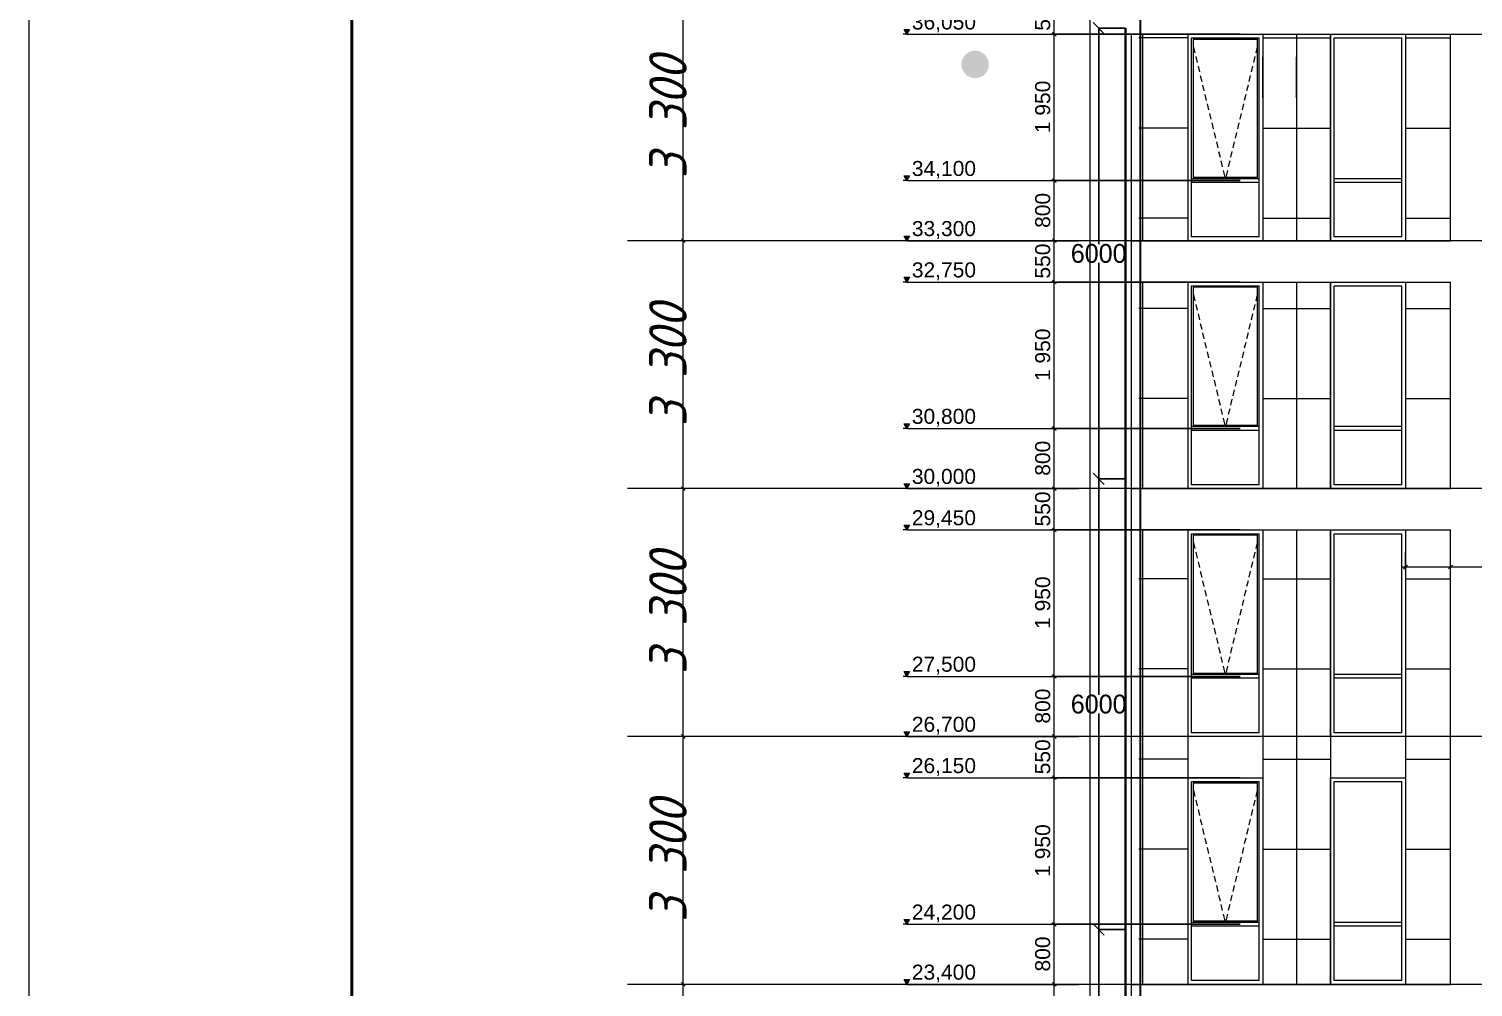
# Model space of a CAD drawing. Header units: millimetres. Extents: x 1499747 to 4230374, y -28481 to 441852.
# Drawn here: x 2684527 to 2703763, y 182648 to 195405 of the extents above; entities that cross this region are included whole.
import ezdxf
from ezdxf.enums import TextEntityAlignment as Align
from ezdxf.xclip import XClip

# ---------------------------------------------------------------- set-up
doc = ezdxf.new("R2010")
doc.units = ezdxf.units.MM
doc.header["$MEASUREMENT"] = 0
doc.header["$XCLIPFRAME"] = 0
doc.layers.add('0_ANNOT_Dimensions', color=7, linetype='Continuous')
for name, color, linetype, lineweight in [('1 Фасад_42_Витражные окна_Ном._пера__1_Ном._пера__7', 7, 'Continuous', 18), ('1 Фасад_42_Витражные окна_Ном._пера__92_Ном._пера__233', 233, 'Continuous', 18), ('1 Фасад_42_Выступы_Ном._пера__1_Ном._пера__7', 7, 'Continuous', 18), ('1 Фасад_42_Отделка керамика_Ном._пера__1_Ном._пера__7', 7, 'Continuous', 18), ('1 Фасад_42_Размер - ГКЛ перегородки_Ном._пера__5_Ном._пера__5', 5, 'Continuous', 18), ('1 Фасад_42_Размер - Общий_Ном._пера__1_Ном._пера__7', 7, 'Continuous', 18), ('1 Фасад_42_Сетка кладки_Ном._пера__20_Ном._пера__1', 1, 'Continuous', 18), ('1 Фасад_42_Сетка кладки_Ном._пера__5_Ном._пера__5', 5, 'Continuous', 18), ('1 Фасад_42_Сетка кладки_Ном._пера__62_Ном._пера__253', 252, 'Continuous', 18), ('Кабель 2x4mm', 200, 'Continuous', 30), ('Кабель 2х6 mm', 150, 'Continuous', 30)]:
    doc.layers.add(name, color=color, linetype=linetype, lineweight=lineweight)
doc.styles.add('СГЕНЕРИР_СТИЛЬ_1', font='')
doc.styles.add('СГЕНЕРИР_СТИЛЬ_2', font='arial.ttf')
doc.styles.add('СПДС', font='isocpeur.ttf', dxfattribs={"width": 0.9})
doc.styles.get('СГЕНЕРИР_СТИЛЬ_1').set_extended_font_data('GOST Common', italic=True)
doc.dimstyles.get("Standard").update_dxf_attribs({"dimtxt": 0.18, "dimasz": 0.18, "dimexe": 0.18, "dimexo": 0.0625, "dimgap": 0.09, "dimtad": 0, "dimtih": 1, "dimtoh": 1, "dimdec": 4, "dimzin": 0, "dimdsep": 46, "dimtxsty": 'Standard', "dimcen": 0.09, "dimadec": 0, "dimazin": 0, "dimtfac": 1, "dimtdec": 4, "dimtofl": 0, "dimtmove": 0, "dimatfit": 3, "dimfxl": 1, "dimtolj": 1, "dimtzin": 0, "dimarcsym": 0})

# ---------------------------------------------------------------- blocks, each defined once
blk = doc.blocks.new('Чертеж_5_42', base_point=(1557140, 9891))
at = {"layer": '1 Фасад_42_Размер - Общий_Ном._пера__1_Ном._пера__7', "linetype": 'Continuous', "true_color": 0x939598}
for points in [[(1502498, 45941), (1502535, 46004), (1502462, 46004)], [(1502498, 43991), (1502535, 44054), (1502462, 44054)], [(1502498, 43191), (1502535, 43254), (1502462, 43254)], [(1502498, 42641), (1502535, 42704), (1502462, 42704)], [(1502498, 40691), (1502535, 40754), (1502462, 40754)], [(1502498, 39891), (1502535, 39954), (1502462, 39954)], [(1502498, 39341), (1502535, 39404), (1502462, 39404)], [(1502498, 37391), (1502535, 37454), (1502462, 37454)], [(1502498, 36591), (1502535, 36654), (1502462, 36654)], [(1502498, 36041), (1502535, 36104), (1502462, 36104)], [(1502498, 34091), (1502535, 34154), (1502462, 34154)], [(1502498, 33291), (1502535, 33354), (1502462, 33354)]]:
    blk.add_hatch(color=252, dxfattribs=at).paths.add_polyline_path(points)
at = {"layer": '1 Фасад_42_Витражные окна_Ном._пера__1_Ном._пера__7', "color": 252, "linetype": 'Continuous', "true_color": 0x939598}
for p, q in [((1506291, 45591), (1506291, 45891)), ((1506291, 45891), (1506741, 45891)), ((1506311, 45871), (1506311, 44036)), ((1507171, 45871), (1506311, 45871)), ((1506741, 45891), (1507191, 45891)), ((1507171, 44036), (1507171, 45871)), ((1507191, 45591), (1507191, 45891)), ((1508191, 45591), (1508191, 45891)), ((1508191, 45891), (1508641, 45891)), ((1508641, 45891), (1509091, 45891)), ((1509091, 45591), (1509091, 45891)), ((1506291, 44191), (1506291, 45591)), ((1507191, 44191), (1507191, 45591)), ((1508191, 44191), (1508191, 45591)), ((1509091, 44191), (1509091, 45591)), ((1506291, 44016), (1506291, 44191)), ((1507191, 44016), (1507191, 44191)), ((1508191, 44016), (1508191, 44191)), ((1509091, 44016), (1509091, 44191)), ((1506291, 43991), (1506291, 44016)), ((1506741, 44016), (1506291, 44016)), ((1506291, 43966), (1506291, 43991)), ((1506291, 43241), (1506291, 43966)), ((1506741, 43966), (1506291, 43966)), ((1506311, 44036), (1507171, 44036)), ((1507191, 44016), (1506741, 44016)), ((1507191, 43966), (1506741, 43966)), ((1507191, 43991), (1507191, 44016)), ((1507191, 43966), (1507191, 43991)), ((1507191, 43241), (1507191, 43966)), ((1508191, 43991), (1508191, 44016)), ((1508641, 44016), (1508191, 44016)), ((1508191, 43966), (1508191, 43991)), ((1508191, 43241), (1508191, 43966)), ((1508641, 43966), (1508191, 43966)), ((1509091, 44016), (1508641, 44016)), ((1509091, 43966), (1508641, 43966)), ((1509091, 43991), (1509091, 44016)), ((1509091, 43966), (1509091, 43991)), ((1509091, 43241), (1509091, 43966)), ((1506741, 43241), (1506291, 43241)), ((1507191, 43241), (1506741, 43241)), ((1508641, 43241), (1508191, 43241)), ((1509091, 43241), (1508641, 43241)), ((1506291, 42291), (1506291, 42591)), ((1506291, 42591), (1506741, 42591)), ((1506311, 42571), (1506311, 40736)), ((1507171, 42571), (1506311, 42571)), ((1506741, 42591), (1507191, 42591)), ((1507171, 40736), (1507171, 42571)), ((1507191, 42291), (1507191, 42591)), ((1508191, 42291), (1508191, 42591)), ((1508191, 42591), (1508641, 42591)), ((1508641, 42591), (1509091, 42591)), ((1509091, 42291), (1509091, 42591)), ((1506291, 40891), (1506291, 42291)), ((1507191, 40891), (1507191, 42291)), ((1508191, 40891), (1508191, 42291)), ((1509091, 40891), (1509091, 42291)), ((1506291, 40716), (1506291, 40891)), ((1507191, 40716), (1507191, 40891)), ((1508191, 40716), (1508191, 40891)), ((1509091, 40716), (1509091, 40891)), ((1506291, 40691), (1506291, 40716)), ((1506741, 40716), (1506291, 40716)), ((1506291, 40666), (1506291, 40691)), ((1506291, 39941), (1506291, 40666)), ((1506741, 40666), (1506291, 40666)), ((1506311, 40736), (1507171, 40736)), ((1507191, 40716), (1506741, 40716)), ((1507191, 40666), (1506741, 40666)), ((1507191, 40691), (1507191, 40716)), ((1507191, 40666), (1507191, 40691)), ((1507191, 39941), (1507191, 40666)), ((1508191, 40691), (1508191, 40716)), ((1508641, 40716), (1508191, 40716)), ((1508191, 40666), (1508191, 40691)), ((1508191, 39941), (1508191, 40666)), ((1508641, 40666), (1508191, 40666)), ((1509091, 40716), (1508641, 40716)), ((1509091, 40666), (1508641, 40666)), ((1509091, 40691), (1509091, 40716)), ((1509091, 40666), (1509091, 40691)), ((1509091, 39941), (1509091, 40666)), ((1506741, 39941), (1506291, 39941)), ((1507191, 39941), (1506741, 39941)), ((1508641, 39941), (1508191, 39941)), ((1509091, 39941), (1508641, 39941)), ((1506291, 38991), (1506291, 39291)), ((1506291, 39291), (1506741, 39291)), ((1506311, 39271), (1506311, 37436)), ((1507171, 39271), (1506311, 39271)), ((1506741, 39291), (1507191, 39291)), ((1507171, 37436), (1507171, 39271)), ((1507191, 38991), (1507191, 39291)), ((1508191, 38991), (1508191, 39291)), ((1508191, 39291), (1508641, 39291)), ((1508641, 39291), (1509091, 39291)), ((1509091, 38991), (1509091, 39291)), ((1506291, 37591), (1506291, 38991)), ((1507191, 37591), (1507191, 38991)), ((1508191, 37591), (1508191, 38991)), ((1509091, 37591), (1509091, 38991)), ((1506291, 37416), (1506291, 37591)), ((1507191, 37416), (1507191, 37591)), ((1508191, 37416), (1508191, 37591)), ((1509091, 37416), (1509091, 37591)), ((1506291, 37391), (1506291, 37416)), ((1506741, 37416), (1506291, 37416)), ((1506291, 37366), (1506291, 37391)), ((1506291, 36641), (1506291, 37366)), ((1506741, 37366), (1506291, 37366)), ((1506311, 37436), (1507171, 37436)), ((1507191, 37416), (1506741, 37416)), ((1507191, 37366), (1506741, 37366)), ((1507191, 37391), (1507191, 37416)), ((1507191, 37366), (1507191, 37391)), ((1507191, 36641), (1507191, 37366)), ((1508191, 37391), (1508191, 37416)), ((1508641, 37416), (1508191, 37416)), ((1508191, 37366), (1508191, 37391)), ((1508191, 36641), (1508191, 37366)), ((1508641, 37366), (1508191, 37366)), ((1509091, 37416), (1508641, 37416)), ((1509091, 37366), (1508641, 37366)), ((1509091, 37391), (1509091, 37416)), ((1509091, 37366), (1509091, 37391)), ((1509091, 36641), (1509091, 37366)), ((1506741, 36641), (1506291, 36641)), ((1507191, 36641), (1506741, 36641)), ((1508641, 36641), (1508191, 36641)), ((1509091, 36641), (1508641, 36641)), ((1506291, 35691), (1506291, 35991)), ((1506291, 35991), (1506741, 35991)), ((1506741, 35991), (1507191, 35991)), ((1507191, 35691), (1507191, 35991)), ((1508191, 35691), (1508191, 35991)), ((1508191, 35991), (1508641, 35991)), ((1508641, 35991), (1509091, 35991)), ((1509091, 35691), (1509091, 35991)), ((1506311, 35971), (1506311, 34136)), ((1507171, 35971), (1506311, 35971)), ((1507171, 34136), (1507171, 35971)), ((1506291, 34291), (1506291, 35691)), ((1507191, 34291), (1507191, 35691)), ((1508191, 34291), (1508191, 35691)), ((1509091, 34291), (1509091, 35691)), ((1506291, 34116), (1506291, 34291)), ((1507191, 34116), (1507191, 34291)), ((1508191, 34116), (1508191, 34291)), ((1509091, 34116), (1509091, 34291)), ((1506291, 34091), (1506291, 34116)), ((1506741, 34116), (1506291, 34116)), ((1506291, 34066), (1506291, 34091)), ((1506291, 33341), (1506291, 34066)), ((1506741, 34066), (1506291, 34066)), ((1506311, 34136), (1507171, 34136)), ((1507191, 34116), (1506741, 34116)), ((1507191, 34066), (1506741, 34066)), ((1507191, 34091), (1507191, 34116)), ((1507191, 34066), (1507191, 34091)), ((1507191, 33341), (1507191, 34066)), ((1508191, 34091), (1508191, 34116)), ((1508641, 34116), (1508191, 34116)), ((1508191, 34066), (1508191, 34091)), ((1508191, 33341), (1508191, 34066)), ((1508641, 34066), (1508191, 34066)), ((1509091, 34116), (1508641, 34116)), ((1509091, 34066), (1508641, 34066)), ((1509091, 34091), (1509091, 34116)), ((1509091, 34066), (1509091, 34091)), ((1509091, 33341), (1509091, 34066)), ((1506741, 33341), (1506291, 33341)), ((1507191, 33341), (1506741, 33341)), ((1508641, 33341), (1508191, 33341)), ((1509091, 33341), (1508641, 33341))]:
    blk.add_line(p, q, dxfattribs=at)
at = {"layer": '1 Фасад_42_Витражные окна_Ном._пера__92_Ном._пера__233', "color": 252, "linetype": 'Continuous', "true_color": 0x939598}
for p, q in [((1506317, 45770), (1506335, 45692)), ((1506347, 45644), (1506366, 45566)), ((1507135, 45644), (1507116, 45566)), ((1507166, 45770), (1507147, 45692)), ((1506378, 45517), (1506396, 45439)), ((1507105, 45517), (1507086, 45439)), ((1506408, 45391), (1506427, 45313)), ((1506439, 45264), (1506457, 45187)), ((1507044, 45264), (1507025, 45187)), ((1507074, 45391), (1507055, 45313)), ((1506469, 45138), (1506488, 45060)), ((1507013, 45138), (1506994, 45060)), ((1506500, 45012), (1506518, 44934)), ((1506530, 44885), (1506549, 44808)), ((1506952, 44885), (1506933, 44808)), ((1506983, 45012), (1506964, 44934)), ((1506561, 44759), (1506579, 44681)), ((1506591, 44633), (1506610, 44555)), ((1506891, 44633), (1506872, 44555)), ((1506922, 44759), (1506903, 44681)), ((1506622, 44506), (1506640, 44428)), ((1506861, 44506), (1506842, 44428)), ((1506652, 44380), (1506671, 44302)), ((1506683, 44253), (1506701, 44176)), ((1506800, 44253), (1506781, 44176)), ((1506830, 44380), (1506811, 44302)), ((1506713, 44127), (1506722, 44089)), ((1506722, 44089), (1506735, 44036)), ((1506760, 44089), (1506747, 44036)), ((1506769, 44127), (1506760, 44089)), ((1506317, 42470), (1506335, 42392)), ((1506347, 42344), (1506366, 42266)), ((1507135, 42344), (1507116, 42266)), ((1507166, 42470), (1507147, 42392)), ((1506378, 42217), (1506396, 42139)), ((1507105, 42217), (1507086, 42139)), ((1506408, 42091), (1506427, 42013)), ((1506439, 41964), (1506457, 41887)), ((1507044, 41964), (1507025, 41887)), ((1507074, 42091), (1507055, 42013)), ((1506469, 41838), (1506488, 41760)), ((1507013, 41838), (1506994, 41760)), ((1506500, 41712), (1506518, 41634)), ((1506530, 41585), (1506549, 41508)), ((1506952, 41585), (1506933, 41508)), ((1506983, 41712), (1506964, 41634)), ((1506561, 41459), (1506579, 41381)), ((1506922, 41459), (1506903, 41381)), ((1506591, 41333), (1506610, 41255)), ((1506622, 41206), (1506640, 41128)), ((1506861, 41206), (1506842, 41128)), ((1506891, 41333), (1506872, 41255)), ((1506652, 41080), (1506671, 41002)), ((1506830, 41080), (1506811, 41002)), ((1506683, 40953), (1506701, 40876)), ((1506713, 40827), (1506722, 40789)), ((1506722, 40789), (1506735, 40736)), ((1506760, 40789), (1506747, 40736)), ((1506769, 40827), (1506760, 40789)), ((1506800, 40953), (1506781, 40876)), ((1506317, 39170), (1506335, 39092)), ((1507166, 39170), (1507147, 39092)), ((1506347, 39044), (1506366, 38966)), ((1506378, 38917), (1506396, 38839)), ((1507105, 38917), (1507086, 38839)), ((1507135, 39044), (1507116, 38966)), ((1506408, 38791), (1506427, 38713)), ((1507074, 38791), (1507055, 38713)), ((1506439, 38664), (1506457, 38587)), ((1506469, 38538), (1506488, 38460)), ((1507013, 38538), (1506994, 38460)), ((1507044, 38664), (1507025, 38587)), ((1506500, 38412), (1506518, 38334)), ((1506530, 38285), (1506549, 38208)), ((1506952, 38285), (1506933, 38208)), ((1506983, 38412), (1506964, 38334)), ((1506561, 38159), (1506579, 38081)), ((1506922, 38159), (1506903, 38081)), ((1506591, 38033), (1506610, 37955)), ((1506622, 37906), (1506640, 37828)), ((1506861, 37906), (1506842, 37828)), ((1506891, 38033), (1506872, 37955)), ((1506652, 37780), (1506671, 37702)), ((1506830, 37780), (1506811, 37702)), ((1506683, 37653), (1506701, 37576)), ((1506713, 37527), (1506722, 37489)), ((1506769, 37527), (1506760, 37489)), ((1506800, 37653), (1506781, 37576)), ((1506722, 37489), (1506735, 37436)), ((1506760, 37489), (1506747, 37436)), ((1506317, 35870), (1506335, 35792)), ((1507166, 35870), (1507147, 35792)), ((1506347, 35744), (1506366, 35666)), ((1506378, 35617), (1506396, 35539)), ((1507105, 35617), (1507086, 35539)), ((1507135, 35744), (1507116, 35666)), ((1506408, 35491), (1506427, 35413)), ((1507074, 35491), (1507055, 35413)), ((1506439, 35364), (1506457, 35287)), ((1506469, 35238), (1506488, 35160)), ((1507013, 35238), (1506994, 35160)), ((1507044, 35364), (1507025, 35287)), ((1506500, 35112), (1506518, 35034)), ((1506983, 35112), (1506964, 35034)), ((1506530, 34985), (1506549, 34908)), ((1506561, 34859), (1506579, 34781)), ((1506922, 34859), (1506903, 34781)), ((1506952, 34985), (1506933, 34908)), ((1506591, 34733), (1506610, 34655)), ((1506891, 34733), (1506872, 34655)), ((1506622, 34606), (1506640, 34528)), ((1506652, 34480), (1506671, 34402)), ((1506830, 34480), (1506811, 34402)), ((1506861, 34606), (1506842, 34528)), ((1506683, 34353), (1506701, 34276)), ((1506800, 34353), (1506781, 34276)), ((1506713, 34227), (1506722, 34189)), ((1506722, 34189), (1506735, 34136)), ((1506760, 34189), (1506747, 34136)), ((1506769, 34227), (1506760, 34189))]:
    blk.add_line(p, q, dxfattribs=at)
at = {"layer": '1 Фасад_42_Выступы_Ном._пера__1_Ном._пера__7', "color": 252, "linetype": 'Continuous', "true_color": 0x939598}
for p, q in [((1504940, 19541), (1504940, 46491)), ((1505490, 45941), (1509741, 45941)), ((1505490, 43191), (1505490, 45941)), ((1509741, 43191), (1509741, 45941)), ((1505490, 43191), (1509741, 43191)), ((1505490, 39891), (1505490, 42641)), ((1505490, 42641), (1509741, 42641)), ((1509741, 39891), (1509741, 42641)), ((1505490, 39891), (1509741, 39891)), ((1505490, 33291), (1505490, 39341)), ((1505490, 39341), (1509741, 39341)), ((1509741, 33291), (1509741, 39341)), ((1505490, 33291), (1509741, 33291))]:
    blk.add_line(p, q, dxfattribs=at)
at = {"layer": '1 Фасад_42_Отделка керамика_Ном._пера__1_Ном._пера__7', "color": 252, "linetype": 'Continuous', "true_color": 0x939598}
for p, q in [((1507241, 45941), (1507241, 43191)), ((1508141, 43191), (1508141, 45941)), ((1509141, 45941), (1509141, 43191)), ((1507241, 42641), (1507241, 39891)), ((1508141, 39891), (1508141, 42641)), ((1509141, 42641), (1509141, 39891)), ((1507241, 39341), (1507241, 36591)), ((1508141, 36591), (1508141, 39341)), ((1509141, 39341), (1509141, 36591)), ((1507241, 36591), (1506241, 36591)), ((1509141, 36591), (1508141, 36591)), ((1506241, 36041), (1507241, 36041)), ((1507241, 36041), (1507241, 33291)), ((1508141, 33291), (1508141, 36041)), ((1508141, 36041), (1509141, 36041)), ((1509141, 36041), (1509141, 33291))]:
    blk.add_line(p, q, dxfattribs=at)
at = {"layer": '1 Фасад_42_Размер - ГКЛ перегородки_Ном._пера__5_Ном._пера__5', "color": 252, "linetype": 'Continuous', "true_color": 0x939598}
for p, q in [((1499521, 43191), (1499521, 46491)), ((1499568, 43191), (1498778, 43191)), ((1499568, 43191), (1498778, 43191)), ((1499496, 43216), (1499546, 43166)), ((1499496, 43216), (1499546, 43166)), ((1499521, 39891), (1499521, 43191)), ((1499568, 39891), (1498778, 39891)), ((1499568, 39891), (1498778, 39891)), ((1499496, 39916), (1499546, 39866)), ((1499496, 39916), (1499546, 39866)), ((1499521, 36591), (1499521, 39891)), ((1499568, 36591), (1498778, 36591)), ((1499568, 36591), (1498778, 36591)), ((1499496, 36616), (1499546, 36566)), ((1499496, 36616), (1499546, 36566)), ((1499521, 33291), (1499521, 36591)), ((1499568, 33291), (1498778, 33291)), ((1499568, 33291), (1498778, 33291)), ((1499496, 33316), (1499546, 33266)), ((1499496, 33316), (1499546, 33266)), ((1499521, 29991), (1499521, 33291))]:
    blk.add_line(p, q, dxfattribs=at)
at = {"layer": '1 Фасад_42_Размер - Общий_Ном._пера__1_Ном._пера__7', "color": 252, "linetype": 'Continuous', "true_color": 0x939598}
for p, q in [((1504463, 45941), (1504463, 46491)), ((1502498, 45941), (1502462, 46004)), ((1502462, 46004), (1502535, 46004)), ((1502535, 46004), (1502498, 45941)), ((1502498, 45941), (1502452, 45941)), ((1502498, 45941), (1506941, 45941)), ((1506941, 45941), (1504416, 45941)), ((1506941, 45941), (1504416, 45941)), ((1504438, 45966), (1504488, 45916)), ((1504438, 45966), (1504488, 45916)), ((1504463, 43991), (1504463, 45941)), ((1502498, 43991), (1502462, 44054)), ((1502462, 44054), (1502535, 44054)), ((1502535, 44054), (1502498, 43991)), ((1502498, 43991), (1502452, 43991)), ((1502498, 43991), (1506941, 43991)), ((1506941, 43991), (1504416, 43991)), ((1506941, 43991), (1504416, 43991)), ((1504438, 44016), (1504488, 43966)), ((1504438, 44016), (1504488, 43966)), ((1504463, 43191), (1504463, 43991)), ((1502498, 43191), (1502452, 43191)), ((1502498, 43191), (1502462, 43254)), ((1502462, 43254), (1502535, 43254)), ((1502535, 43254), (1502498, 43191)), ((1502498, 43191), (1504790, 43191)), ((1504790, 43191), (1504416, 43191)), ((1504790, 43191), (1504416, 43191)), ((1504438, 43216), (1504488, 43166)), ((1504438, 43216), (1504488, 43166)), ((1504463, 42641), (1504463, 43191)), ((1502498, 42641), (1502452, 42641)), ((1502498, 42641), (1502462, 42704)), ((1502462, 42704), (1502535, 42704)), ((1502535, 42704), (1502498, 42641)), ((1502498, 42641), (1506941, 42641)), ((1506941, 42641), (1504416, 42641)), ((1506941, 42641), (1504416, 42641)), ((1504438, 42666), (1504488, 42616)), ((1504438, 42666), (1504488, 42616)), ((1504463, 40691), (1504463, 42641)), ((1502498, 40691), (1502452, 40691)), ((1502498, 40691), (1502462, 40754)), ((1502462, 40754), (1502535, 40754)), ((1502535, 40754), (1502498, 40691)), ((1502498, 40691), (1506941, 40691)), ((1506941, 40691), (1504416, 40691)), ((1506941, 40691), (1504416, 40691)), ((1504438, 40716), (1504488, 40666)), ((1504438, 40716), (1504488, 40666)), ((1504463, 39891), (1504463, 40691)), ((1502498, 39891), (1502452, 39891)), ((1502498, 39891), (1502462, 39954)), ((1502462, 39954), (1502535, 39954)), ((1502535, 39954), (1502498, 39891)), ((1502498, 39891), (1504790, 39891)), ((1504790, 39891), (1504416, 39891)), ((1504790, 39891), (1504416, 39891)), ((1504438, 39916), (1504488, 39866)), ((1504438, 39916), (1504488, 39866)), ((1504463, 39341), (1504463, 39891)), ((1502498, 39341), (1502452, 39341)), ((1502498, 39341), (1502462, 39404)), ((1502462, 39404), (1502535, 39404)), ((1502535, 39404), (1502498, 39341)), ((1502498, 39341), (1506941, 39341)), ((1506941, 39341), (1504416, 39341)), ((1506941, 39341), (1504416, 39341)), ((1504438, 39366), (1504488, 39316)), ((1504438, 39366), (1504488, 39316)), ((1504463, 37391), (1504463, 39341)), ((1502498, 37391), (1502452, 37391)), ((1502498, 37391), (1502462, 37454)), ((1502462, 37454), (1502535, 37454)), ((1502535, 37454), (1502498, 37391)), ((1502498, 37391), (1506941, 37391)), ((1506941, 37391), (1504416, 37391)), ((1506941, 37391), (1504416, 37391)), ((1504438, 37416), (1504488, 37366)), ((1504438, 37416), (1504488, 37366)), ((1504463, 36591), (1504463, 37391)), ((1502498, 36591), (1502452, 36591)), ((1502498, 36591), (1502462, 36654)), ((1502462, 36654), (1502535, 36654)), ((1502535, 36654), (1502498, 36591)), ((1502498, 36591), (1504790, 36591)), ((1504790, 36591), (1504416, 36591)), ((1504790, 36591), (1504416, 36591)), ((1504438, 36616), (1504488, 36566)), ((1504438, 36616), (1504488, 36566)), ((1504463, 36041), (1504463, 36591)), ((1502498, 36041), (1502452, 36041)), ((1502498, 36041), (1502462, 36104)), ((1502462, 36104), (1502535, 36104)), ((1502535, 36104), (1502498, 36041)), ((1502498, 36041), (1506941, 36041)), ((1506941, 36041), (1504416, 36041)), ((1506941, 36041), (1504416, 36041)), ((1504438, 36066), (1504488, 36016)), ((1504438, 36066), (1504488, 36016)), ((1504463, 34091), (1504463, 36041)), ((1502498, 34091), (1502452, 34091)), ((1502498, 34091), (1502462, 34154)), ((1502462, 34154), (1502535, 34154)), ((1502535, 34154), (1502498, 34091)), ((1502498, 34091), (1506941, 34091)), ((1506941, 34091), (1504416, 34091)), ((1506941, 34091), (1504416, 34091)), ((1504438, 34116), (1504488, 34066)), ((1504438, 34116), (1504488, 34066)), ((1504463, 33291), (1504463, 34091)), ((1502498, 33291), (1502452, 33291)), ((1502498, 33291), (1502462, 33354)), ((1502462, 33354), (1502535, 33354)), ((1502535, 33354), (1502498, 33291)), ((1502498, 33291), (1504790, 33291)), ((1504790, 33291), (1504416, 33291)), ((1504790, 33291), (1504416, 33291)), ((1504438, 33316), (1504488, 33266)), ((1504438, 33316), (1504488, 33266)), ((1504463, 32741), (1504463, 33291))]:
    blk.add_line(p, q, dxfattribs=at)
at = {"layer": '1 Фасад_42_Сетка кладки_Ном._пера__20_Ном._пера__1', "color": 252, "linetype": 'Continuous', "true_color": 0x939598}
for p, q in [((1507241, 45095), (1507241, 45641)), ((1507691, 45095), (1507691, 45641)), ((1507691, 45095), (1507691, 45641)), ((1508141, 45095), (1508141, 45641)), ((1509166, 38873), (1509116, 38823)), ((1509141, 38801), (1509141, 39041)), ((1509766, 38873), (1509716, 38823)), ((1509766, 38873), (1509716, 38823)), ((1509741, 38801), (1509741, 39041)), ((1509741, 38801), (1509741, 39041)), ((1509103, 38848), (1509141, 38848)), ((1509141, 38848), (1509741, 38848)), ((1509741, 38848), (1510341, 38848))]:
    blk.add_line(p, q, dxfattribs=at)
at = {"layer": '1 Фасад_42_Сетка кладки_Ном._пера__5_Ном._пера__5', "color": 252, "linetype": 'Continuous', "true_color": 0x939598}
for p, q in [((1529845, 43191), (1498778, 43191)), ((1529845, 43191), (1498778, 43191)), ((1529845, 39891), (1498778, 39891)), ((1529845, 39891), (1498778, 39891)), ((1529845, 36591), (1498778, 36591)), ((1529845, 36591), (1498778, 36591)), ((1529845, 33291), (1498778, 33291)), ((1529845, 33291), (1498778, 33291))]:
    blk.add_line(p, q, dxfattribs=at)
at = {"layer": '1 Фасад_42_Сетка кладки_Ном._пера__62_Ном._пера__253', "color": 252, "linetype": 'Continuous', "true_color": 0x939598}
for p, q in [((1506241, 45891), (1505590, 45891)), ((1505640, 45941), (1505640, 43191)), ((1506241, 45941), (1506241, 43191)), ((1507240, 45941), (1507240, 43191)), ((1507241, 45891), (1508141, 45891)), ((1507691, 45941), (1507691, 43191)), ((1508141, 45941), (1508141, 43191)), ((1509140, 45941), (1509140, 43191)), ((1509140, 45891), (1509141, 45891)), ((1509141, 45891), (1509741, 45891)), ((1506241, 44691), (1505590, 44691)), ((1507241, 44691), (1508141, 44691)), ((1509140, 44691), (1509141, 44691)), ((1509141, 44691), (1509741, 44691)), ((1506241, 43491), (1505590, 43491)), ((1507241, 43491), (1508141, 43491)), ((1509140, 43491), (1509141, 43491)), ((1509141, 43491), (1509741, 43491)), ((1505640, 42641), (1505640, 39891)), ((1506241, 42641), (1506241, 39891)), ((1507240, 42641), (1507240, 39891)), ((1507691, 42641), (1507691, 39891)), ((1508141, 42641), (1508141, 39891)), ((1509140, 42641), (1509140, 39891)), ((1506241, 42291), (1505590, 42291)), ((1507241, 42291), (1508141, 42291)), ((1509140, 42291), (1509141, 42291)), ((1509141, 42291), (1509741, 42291)), ((1506241, 41091), (1505590, 41091)), ((1507241, 41091), (1508141, 41091)), ((1509140, 41091), (1509141, 41091)), ((1509141, 41091), (1509741, 41091)), ((1505640, 39341), (1505640, 33291)), ((1506241, 39341), (1506241, 36591)), ((1507240, 39341), (1507240, 36591)), ((1507691, 39341), (1507691, 33291)), ((1508141, 39341), (1508141, 36591)), ((1509140, 39341), (1509140, 36591)), ((1506241, 38691), (1505590, 38691)), ((1507241, 38691), (1508141, 38691)), ((1509140, 38691), (1509141, 38691)), ((1509141, 38691), (1509741, 38691)), ((1506241, 37491), (1505590, 37491)), ((1507241, 37491), (1508141, 37491)), ((1509140, 37491), (1509141, 37491)), ((1509141, 37491), (1509741, 37491)), ((1506241, 36591), (1506241, 36041)), ((1507240, 36591), (1507240, 36041)), ((1508141, 36591), (1508141, 36041)), ((1509140, 36591), (1509140, 36041)), ((1506241, 36291), (1505590, 36291)), ((1507241, 36291), (1508141, 36291)), ((1509140, 36291), (1509741, 36291)), ((1506241, 36041), (1506241, 33291)), ((1507240, 36041), (1507240, 33291)), ((1508141, 36041), (1508141, 33291)), ((1509140, 36041), (1509140, 33291)), ((1506241, 35091), (1505590, 35091)), ((1507241, 35091), (1508141, 35091)), ((1509140, 35091), (1509141, 35091)), ((1509141, 35091), (1509741, 35091)), ((1506241, 33891), (1505590, 33891)), ((1507241, 33891), (1508141, 33891)), ((1509140, 33891), (1509141, 33891)), ((1509141, 33891), (1509741, 33891))]:
    blk.add_line(p, q, dxfattribs=at)
at = {"layer": '1 Фасад_42_Размер - ГКЛ перегородки_Ном._пера__5_Ном._пера__5', "color": 252, "linetype": 'Continuous', "true_color": 0x939598, "char_height": 500, "attachment_point": 7, "rotation": 90, "style": 'СГЕНЕРИР_СТИЛЬ_1'}
for insert in [(1499567, 44022), (1499567, 40722), (1499567, 37422), (1499567, 34122)]:
    blk.add_mtext('\\A1;{\\pql;\\fGOST Common|b0|i1|c204|p0;\\W1.000000;3\xa0300}', dxfattribs=dict(at, insert=insert))
at = {"layer": '1 Фасад_42_Размер - Общий_Ном._пера__1_Ном._пера__7', "color": 252, "linetype": 'Continuous', "true_color": 0x939598, "char_height": 200, "attachment_point": 7, "rotation": 90, "style": 'СГЕНЕРИР_СТИЛЬ_2'}
for s, insert in [('\\A1;{\\pql;\\fArial|b0|i0|c204|p0;\\W1.000000;550}', (1504411, 45987)), ('\\A1;{\\pql;\\fArial|b0|i0|c204|p0;\\W1.000000;1\xa0950}', (1504411, 44623)), ('\\A1;{\\pql;\\fArial|b0|i0|c204|p0;\\W1.000000;800}', (1504411, 43362)), ('\\A1;{\\pql;\\fArial|b0|i0|c204|p0;\\W1.000000;550}', (1504411, 42687)), ('\\A1;{\\pql;\\fArial|b0|i0|c204|p0;\\W1.000000;1\xa0950}', (1504411, 41323)), ('\\A1;{\\pql;\\fArial|b0|i0|c204|p0;\\W1.000000;800}', (1504411, 40062)), ('\\A1;{\\pql;\\fArial|b0|i0|c204|p0;\\W1.000000;550}', (1504411, 39387)), ('\\A1;{\\pql;\\fArial|b0|i0|c204|p0;\\W1.000000;1\xa0950}', (1504411, 38023)), ('\\A1;{\\pql;\\fArial|b0|i0|c204|p0;\\W1.000000;800}', (1504411, 36762)), ('\\A1;{\\pql;\\fArial|b0|i0|c204|p0;\\W1.000000;550}', (1504411, 36087)), ('\\A1;{\\pql;\\fArial|b0|i0|c204|p0;\\W1.000000;1\xa0950}', (1504411, 34723)), ('\\A1;{\\pql;\\fArial|b0|i0|c204|p0;\\W1.000000;800}', (1504411, 33462))]:
    blk.add_mtext(s, dxfattribs=dict(at, insert=insert))
at = {"layer": '1 Фасад_42_Размер - Общий_Ном._пера__1_Ном._пера__7', "color": 252, "linetype": 'Continuous', "true_color": 0x939598, "char_height": 200, "attachment_point": 7, "style": 'СГЕНЕРИР_СТИЛЬ_2'}
for s, insert in [('\\A1;{\\pql;\\fArial|b0|i0|c204|p0;\\W1.000000;36,050}', (1502566, 45966)), ('\\A1;{\\pql;\\fArial|b0|i0|c204|p0;\\W1.000000;34,100}', (1502566, 44016)), ('\\A1;{\\pql;\\fArial|b0|i0|c204|p0;\\W1.000000;33,300}', (1502566, 43216)), ('\\A1;{\\pql;\\fArial|b0|i0|c204|p0;\\W1.000000;32,750}', (1502566, 42666)), ('\\A1;{\\pql;\\fArial|b0|i0|c204|p0;\\W1.000000;30,800}', (1502566, 40716)), ('\\A1;{\\pql;\\fArial|b0|i0|c204|p0;\\W1.000000;30,000}', (1502566, 39916)), ('\\A1;{\\pql;\\fArial|b0|i0|c204|p0;\\W1.000000;29,450}', (1502566, 39366)), ('\\A1;{\\pql;\\fArial|b0|i0|c204|p0;\\W1.000000;27,500}', (1502566, 37416)), ('\\A1;{\\pql;\\fArial|b0|i0|c204|p0;\\W1.000000;26,700}', (1502566, 36616)), ('\\A1;{\\pql;\\fArial|b0|i0|c204|p0;\\W1.000000;26,150}', (1502566, 36066)), ('\\A1;{\\pql;\\fArial|b0|i0|c204|p0;\\W1.000000;24,200}', (1502566, 34116)), ('\\A1;{\\pql;\\fArial|b0|i0|c204|p0;\\W1.000000;23,400}', (1502566, 33316))]:
    blk.add_mtext(s, dxfattribs=dict(at, insert=insert))
blk = doc.blocks.new('_Oblique')
at = {"color": 0, "linetype": 'ByBlock', "lineweight": -2}
blk.add_line((-0.5, -0.5), (0.5, 0.5), dxfattribs=at)
blk = doc.blocks.new('*D577')
at = {"layer": '0_ANNOT_Dimensions', "color": 0, "lineweight": -2, "transparency": 16777216}
for p, q in [((2699131, 195414), (2698776, 195414)), ((2698776, 195414), (2698776, 192540)), ((2698776, 189414), (2698776, 192289)), ((2699131, 189414), (2698776, 189414))]:
    blk.add_line(p, q, dxfattribs=at)
at = {"layer": 'Defpoints', "color": 0, "lineweight": 30, "transparency": 16777216}
for p in [(2699132, 195414), (2698776, 189414), (2699132, 189414)]:
    blk.add_point(p, dxfattribs=at)
at = {"layer": '0_ANNOT_Dimensions', "color": 0, "lineweight": -2, "transparency": 16777216, "xscale": 150, "yscale": 150, "zscale": 150}
for p, rotation in [((2698776, 195414), 90), ((2698776, 189414), 270)]:
    blk.add_blockref('_Oblique', p, dxfattribs=dict(at, rotation=rotation))
at = {"layer": '0_ANNOT_Dimensions', "color": 0, "lineweight": 25, "transparency": 16777216, "insert": (2698776, 192414), "char_height": 250, "attachment_point": 5}
blk.add_mtext('\\A1;6000', dxfattribs=at)
blk = doc.blocks.new('*D578')
at = {"layer": '0_ANNOT_Dimensions', "color": 0, "lineweight": -2, "transparency": 16777216}
for p, q in [((2699131, 189414), (2698776, 189414)), ((2698776, 189414), (2698776, 186540)), ((2698776, 183414), (2698776, 186289)), ((2699131, 183414), (2698776, 183414))]:
    blk.add_line(p, q, dxfattribs=at)
at = {"layer": 'Defpoints', "color": 0, "lineweight": 30, "transparency": 16777216}
for p in [(2699132, 189414), (2698776, 183414), (2699132, 183414)]:
    blk.add_point(p, dxfattribs=at)
at = {"layer": '0_ANNOT_Dimensions', "color": 0, "lineweight": -2, "transparency": 16777216, "xscale": 150, "yscale": 150, "zscale": 150}
for p, rotation in [((2698776, 189414), 90), ((2698776, 183414), 270)]:
    blk.add_blockref('_Oblique', p, dxfattribs=dict(at, rotation=rotation))
at = {"layer": '0_ANNOT_Dimensions', "color": 0, "lineweight": 25, "transparency": 16777216, "insert": (2698776, 186414), "char_height": 250, "attachment_point": 5}
blk.add_mtext('\\A1;6000', dxfattribs=at)
blk = doc.blocks.new('*D579')
at = {"layer": '0_ANNOT_Dimensions', "color": 0, "lineweight": -2, "transparency": 16777216}
for p, q in [((2699131, 183414), (2698776, 183414)), ((2698776, 183414), (2698776, 180540)), ((2698776, 177414), (2698776, 180289)), ((2699131, 177414), (2698776, 177414))]:
    blk.add_line(p, q, dxfattribs=at)
at = {"layer": 'Defpoints', "color": 0, "lineweight": 30, "transparency": 16777216}
for p in [(2699132, 183414), (2698776, 177414), (2699132, 177414)]:
    blk.add_point(p, dxfattribs=at)
at = {"layer": '0_ANNOT_Dimensions', "color": 0, "lineweight": -2, "transparency": 16777216, "xscale": 150, "yscale": 150, "zscale": 150}
for p, rotation in [((2698776, 183414), 90), ((2698776, 177414), 270)]:
    blk.add_blockref('_Oblique', p, dxfattribs=dict(at, rotation=rotation))
at = {"layer": '0_ANNOT_Dimensions', "color": 0, "lineweight": 25, "transparency": 16777216, "insert": (2698776, 180414), "char_height": 250, "attachment_point": 5}
blk.add_mtext('\\A1;6000', dxfattribs=at)
blk = doc.blocks.new('*U32')
at = {"lineweight": 0}
blk.add_lwpolyline([(-415, -5), (5, -5), (5, 292), (-415, 292)], close=True, dxfattribs=at)
at = {"color": 0, "linetype": 'Continuous', "lineweight": 50}
blk.add_lwpolyline([(-395, 287), (0, 287), (0, 0), (-395, 0)], close=True, dxfattribs=at)
at = {"style": 'СПДС'}
for tag, p in [('ШИФР_ПРОЕКТА_ЛИСТ2', (-65, 7.5)), ('ЛИСТ_второй', (-5, 5))]:
    blk.add_attdef(tag, text='', height=2.5, dxfattribs=at).set_placement(p, align=Align.MIDDLE_CENTER)

msp = doc.modelspace()

# ---------------------------------------------------------------- block references
at = {"layer": 'Кабель 2х6 mm', "lineweight": 35}
ref = msp.add_blockref('Чертеж_5_42', (2750861.57013, 159284.39347), dxfattribs=at)
XClip(ref).set_block_clipping_path([(1496000, -1299.0576434789), (1580000, 60181.6414690267)])

# ---------------------------------------------------------------- next in the draw order: hatches: boundary and pattern name
at = {"layer": 'Кабель 2x4mm', "lineweight": 30, "true_color": 0xcd2027}
h = msp.add_hatch(color=242, dxfattribs=at)
h.dxf.hatch_style = 1
edge = h.paths.add_edge_path()
edge.add_arc((2697130.52974, 194932.07187), 182.88557, 0, 360)

# ---------------------------------------------------------------- next in the draw order: linework, layer by layer
at = {"layer": 'Кабель 2х6 mm', "lineweight": 35}
msp.add_lwpolyline([(2699330.45666, 204734.31515), (2699330.45666, 174334.28309)], dxfattribs=at)
at = {"layer": 'Кабель 2х6 mm', "color": 219, "lineweight": 40, "true_color": 0x642165}
for points in [[(2699131.52896, 195414.43262), (2699131.52896, 189414.43262)], [(2699131.52896, 183414.43262), (2699131.52896, 177414.43262)]]:
    msp.add_lwpolyline(points, dxfattribs=at)
at = {"layer": 'Кабель 2х6 mm', "lineweight": 30}
msp.add_lwpolyline([(2699131.52896, 195414.43262), (2699131.52896, 174414.43262)], dxfattribs=at)
at = {"layer": 'Кабель 2х6 mm', "color": 18, "lineweight": 20, "true_color": 0x000000}
msp.add_lwpolyline([(2699211.56811, 195334.39347), (2722361.57012, 195334.39347), (2722361.57012, 169484.39347), (2699211.56811, 169484.39347)], close=True, dxfattribs=at)
at = {"layer": 'Кабель 2х6 mm', "color": 9, "lineweight": 40, "true_color": 0xd19cc7}
msp.add_lwpolyline([(2699131.52896, 189414.43262), (2699131.52896, 183414.43262)], dxfattribs=at)

# ---------------------------------------------------------------- next in the draw order: block references
at = {"lineweight": 0, "xscale": 215.0767254341117, "yscale": 215.0767254341117, "zscale": 215.0767254341117}
msp.add_blockref('*U32', (2773783.62273, 147650.01313), dxfattribs=at)

# ---------------------------------------------------------------- next in the draw order: dimensions: what is measured, and where the dimension line sits
at = {"layer": '0_ANNOT_Dimensions', "lineweight": 25}
for base, p1, p2, picture, middle in [((2698775.71719, 189414.43262), (2699131.52896, 195414.43262), (2699131.52896, 189414.43262), '*D577', (2698775.71719, 192414.43262)), ((2698775.71719, 183414.43262), (2699131.52896, 189414.43262), (2699131.52896, 183414.43262), '*D578', (2698775.71719, 186414.43262)), ((2698775.71719, 177414.43262), (2699131.52896, 183414.47177), (2699131.52896, 177414.43262), '*D579', (2698775.71719, 180414.45219))]:
    dim = msp.add_linear_dim(base=base, p1=p1, p2=p2, angle=90, dimstyle='Standard', override={"dimtxt": 250, "dimasz": 150, "dimdec": 0, "dimblk1": 'Oblique', "dimblk2": 'Oblique', "dimsah": 1}, dxfattribs=at)
    dim.commit()
    dim.dimension.update_dxf_attribs({"geometry": picture, "text_midpoint": middle})

doc.saveas('drawing.dxf')
